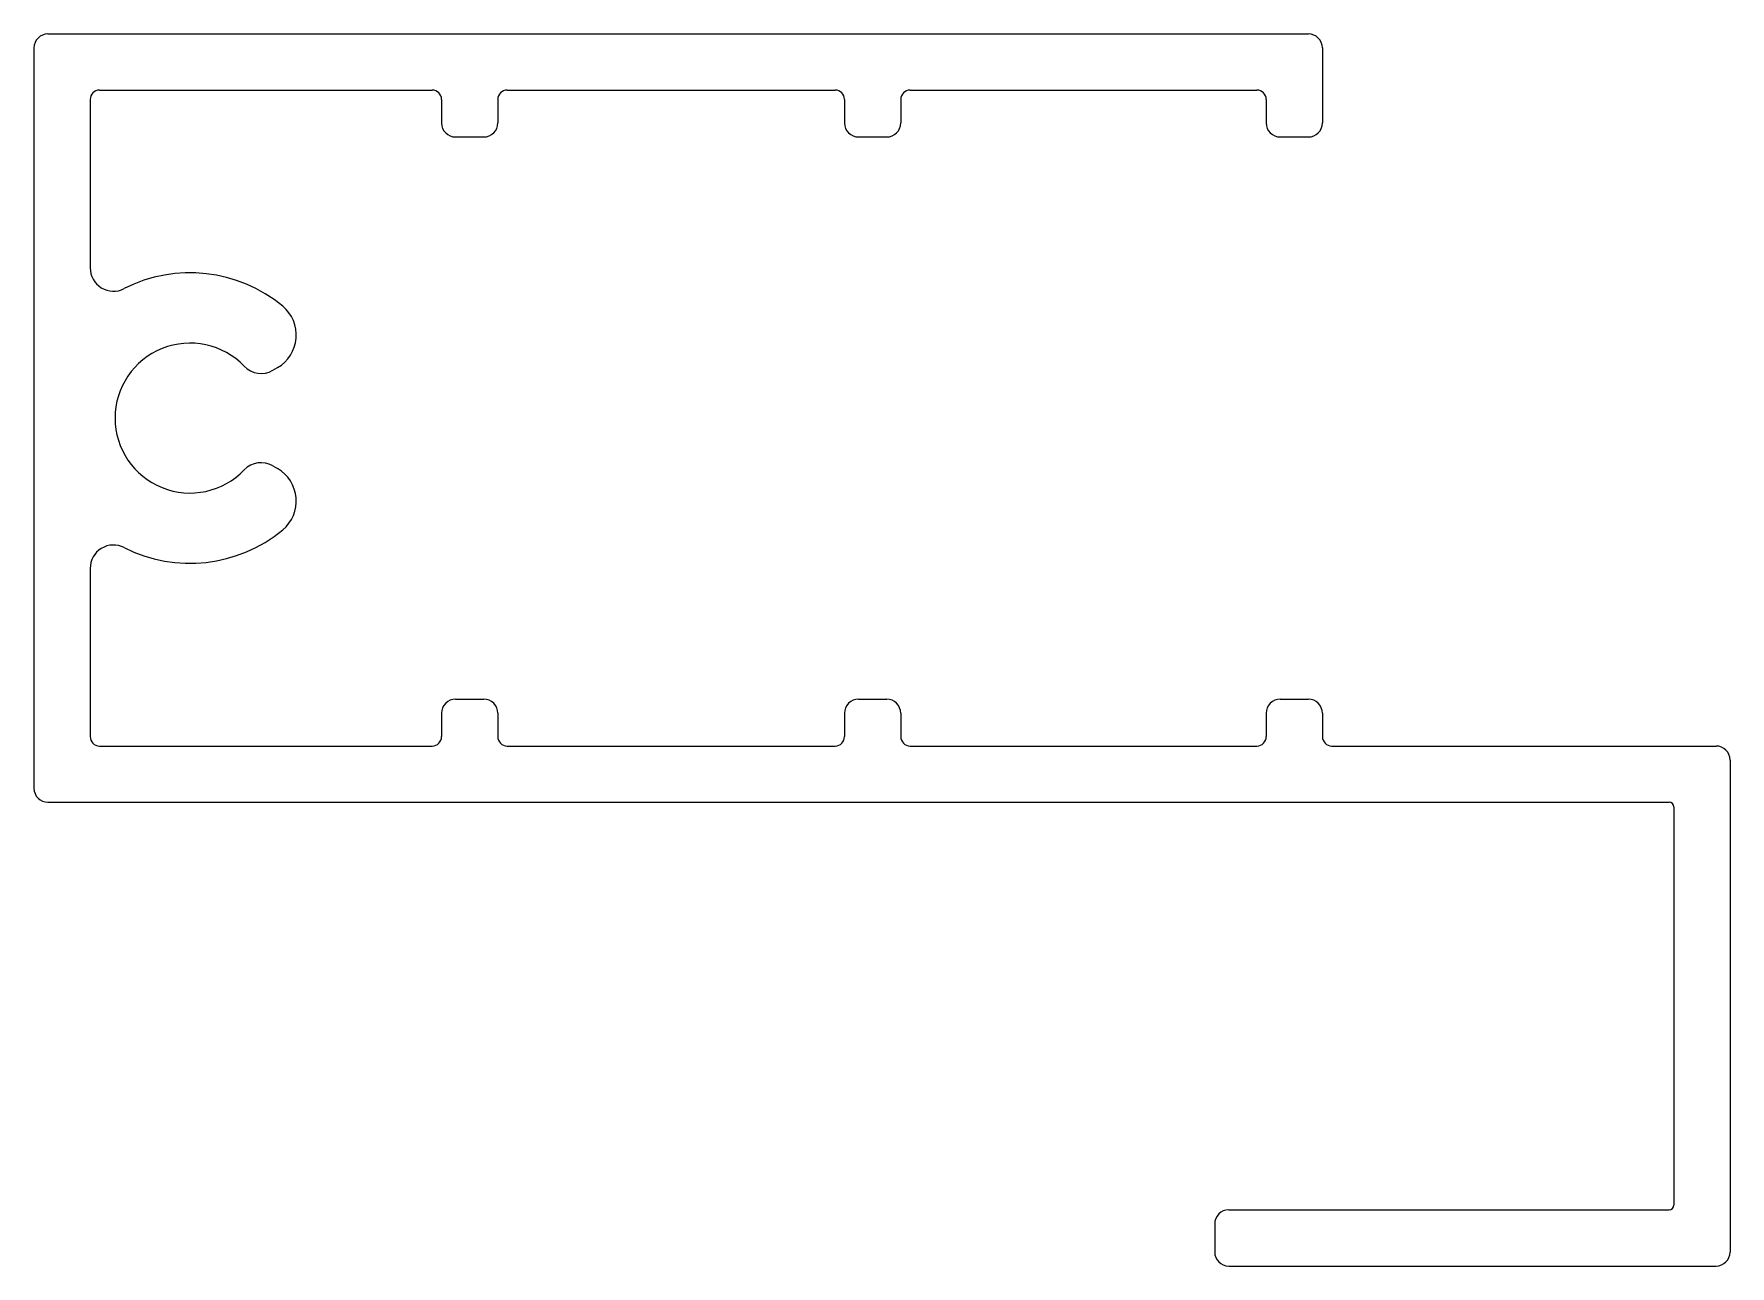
# Model space of a CAD drawing. Extents: x 2724 to 2760.2, y 1960 to 1986.3.
import ezdxf

# ---------------------------------------------------------------- set-up
doc = ezdxf.new("R2010")
doc.units = 0
doc.layers.get('0').update_dxf_attribs({"linetype": 'CONTINUOUS'})

msp = doc.modelspace()

# ---------------------------------------------------------------- linework, layer by layer
for p, q in [((2724.306, 1986.307), (2751.206, 1986.307)), ((2724.006, 1986.007), (2724.006, 1970.207)), ((2751.506, 1986.007), (2751.506, 1984.407)), ((2725.206, 1984.907), (2725.206, 1981.315)), ((2725.406, 1985.107), (2732.506, 1985.107)), ((2732.706, 1984.907), (2732.706, 1984.407)), ((2733.906, 1984.907), (2733.906, 1984.407)), ((2734.106, 1985.107), (2741.106, 1985.107)), ((2741.306, 1984.907), (2741.306, 1984.407)), ((2742.506, 1984.907), (2742.506, 1984.407)), ((2742.706, 1985.107), (2750.106, 1985.107)), ((2750.306, 1984.907), (2750.306, 1984.407)), ((2733.006, 1984.107), (2733.606, 1984.107)), ((2741.606, 1984.107), (2742.206, 1984.107)), ((2750.606, 1984.107), (2751.206, 1984.107)), ((2729.104, 1979.126), (2729.206, 1979.185)), ((2729.104, 1977.087), (2729.206, 1977.028)), ((2725.206, 1974.898), (2725.206, 1971.307)), ((2733.006, 1972.107), (2733.606, 1972.107)), ((2741.606, 1972.107), (2742.206, 1972.107)), ((2750.606, 1972.107), (2751.206, 1972.107)), ((2732.706, 1971.807), (2732.706, 1971.307)), ((2733.906, 1971.807), (2733.906, 1971.307)), ((2741.306, 1971.807), (2741.306, 1971.307)), ((2742.506, 1971.807), (2742.506, 1971.307)), ((2750.306, 1971.807), (2750.306, 1971.307)), ((2751.506, 1971.807), (2751.506, 1971.307)), ((2725.406, 1971.107), (2732.506, 1971.107)), ((2734.106, 1971.107), (2741.106, 1971.107)), ((2742.706, 1971.107), (2750.106, 1971.107)), ((2751.706, 1971.107), (2759.906, 1971.107)), ((2760.206, 1970.807), (2760.206, 1960.307)), ((2724.306, 1969.907), (2758.906, 1969.907)), ((2759.006, 1969.807), (2759.006, 1961.307)), ((2749.506, 1961.207), (2758.906, 1961.207)), ((2749.206, 1960.907), (2749.206, 1960.307)), ((2749.506, 1960.007), (2759.906, 1960.007))]:
    msp.add_line(p, q)
for centre, radius, start, end in [((2724.306, 1986.007), 0.3, 90, 180), ((2751.206, 1986.007), 0.3, 0, 90), ((2725.406, 1984.907), 0.2, 90, 180), ((2732.506, 1984.907), 0.2, 0, 90), ((2734.106, 1984.907), 0.2, 90, 180), ((2741.106, 1984.907), 0.2, 0, 90), ((2742.706, 1984.907), 0.2, 90, 180), ((2750.106, 1984.907), 0.2, 0, 90), ((2733.006, 1984.407), 0.3, 180, 270), ((2733.606, 1984.407), 0.3, 270, 0), ((2741.606, 1984.407), 0.3, 180, 270), ((2742.206, 1984.407), 0.3, 270, 0), ((2750.606, 1984.407), 0.3, 180, 270), ((2751.206, 1984.407), 0.3, 270, 0), ((2725.706, 1981.315), 0.5, 180, 296.9585), ((2727.338, 1978.107), 3.1, 50.3544, 116.9585), ((2728.806, 1979.878), 0.8, 300, 50.3544), ((2727.338, 1978.107), 1.6, 43.7741, 316.2259), ((2728.854, 1979.559), 0.5, 223.7741, 300), ((2728.854, 1976.654), 0.5, 60, 136.2259), ((2728.806, 1976.336), 0.8, 309.6456, 60), ((2727.338, 1978.107), 3.1, 243.0415, 309.6456), ((2725.706, 1974.898), 0.5, 63.0415, 180), ((2733.006, 1971.807), 0.3, 90, 180), ((2733.606, 1971.807), 0.3, 0, 90), ((2741.606, 1971.807), 0.3, 90, 180), ((2742.206, 1971.807), 0.3, 0, 90), ((2750.606, 1971.807), 0.3, 90, 180), ((2751.206, 1971.807), 0.3, 0, 90), ((2725.406, 1971.307), 0.2, 180, 270), ((2732.506, 1971.307), 0.2, 270, 360), ((2734.106, 1971.307), 0.2, 180, 270), ((2741.106, 1971.307), 0.2, 270, 360), ((2742.706, 1971.307), 0.2, 180, 270), ((2750.106, 1971.307), 0.2, 270, 360), ((2751.706, 1971.307), 0.2, 180, 270), ((2759.906, 1970.807), 0.3, 0, 90), ((2724.306, 1970.207), 0.3, 180, 270), ((2758.906, 1969.807), 0.1, 0, 90), ((2749.506, 1960.907), 0.3, 90, 180), ((2758.906, 1961.307), 0.1, 270, 360), ((2749.506, 1960.307), 0.3, 180, 270), ((2759.906, 1960.307), 0.3, 270, 0)]:
    msp.add_arc(centre, radius, start, end)

doc.saveas('drawing.dxf')
